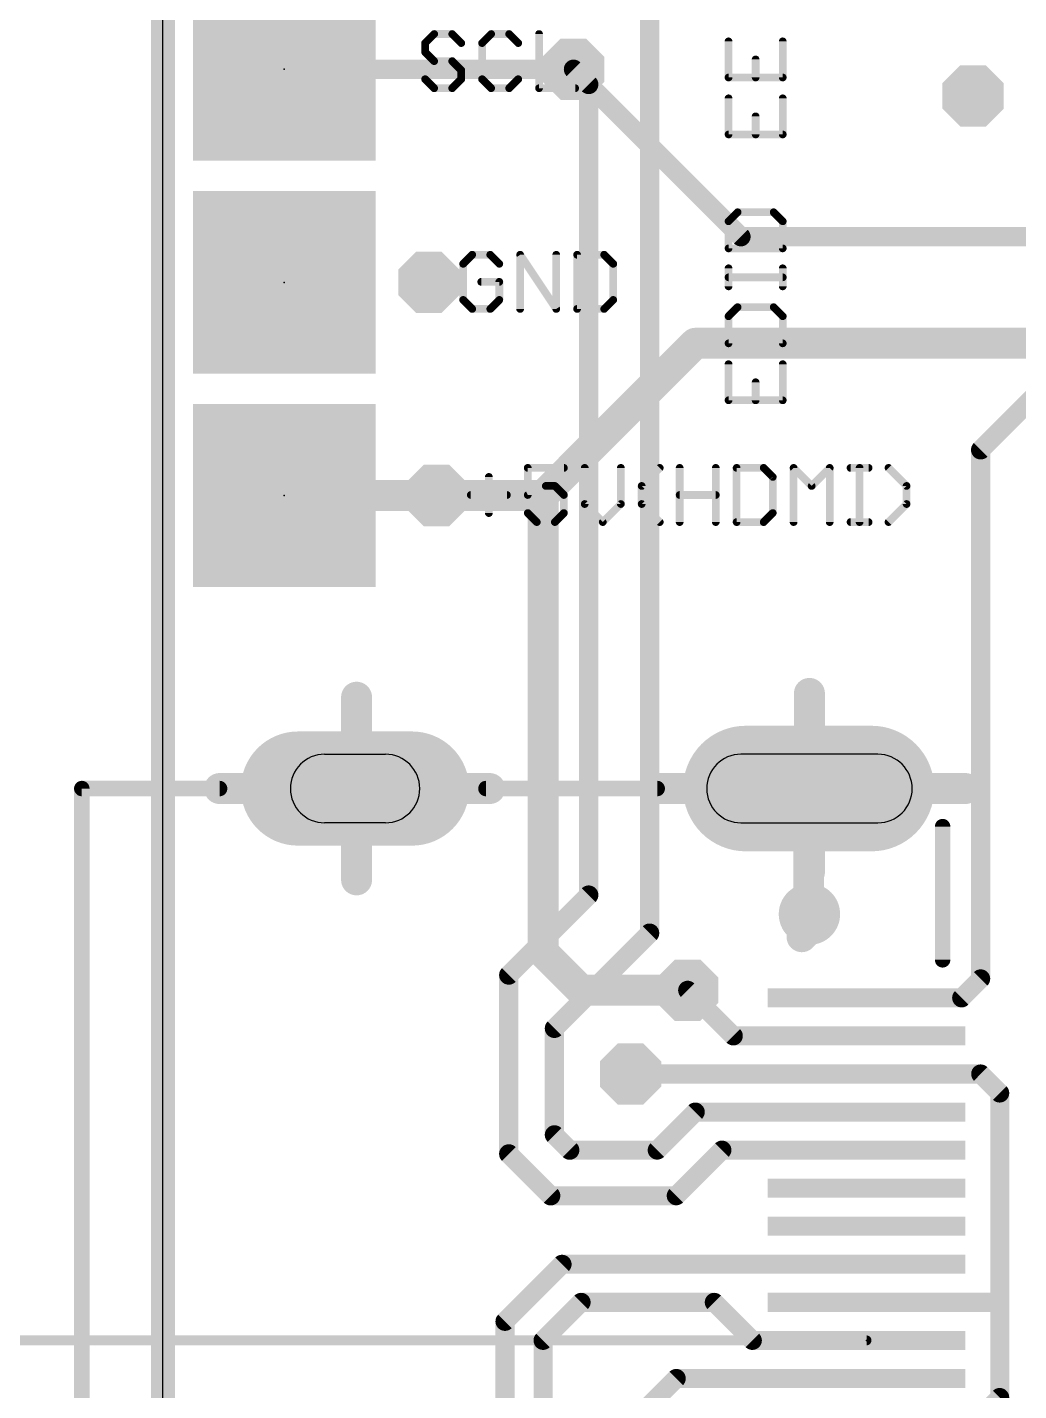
# Model space of a CAD drawing. Extents: x -31 to 165, y 0 to 136.
# Drawn here: x -1.78 to 11.25, y 58.34 to 76.25 of the extents above; entities that cross this region are included whole.
import ezdxf

# ---------------------------------------------------------------- set-up
doc = ezdxf.new("R2010")
doc.units = 0
for name, color, linetype in [('1', 12, 'CONTINUOUS'), ('16', 132, 'CONTINUOUS'), ('17', 110, 'CONTINUOUS'), ('18', 3, 'CONTINUOUS'), ('20', 53, 'CONTINUOUS'), ('21', 40, 'CONTINUOUS'), ('22', 6, 'CONTINUOUS'), ('23', 40, 'CONTINUOUS'), ('47', 253, 'CONTINUOUS')]:
    doc.layers.add(name, color=color, linetype=linetype)

# ---------------------------------------------------------------- blocks, each defined once
blk = doc.blocks.new('RECT')
blk.add_solid([(-0.5, -0.5), (0.5, -0.5), (-0.5, 0.5), (0.5, 0.5)])
blk = doc.blocks.new('LONGP100')
at = {"const_width": 1}
blk.add_lwpolyline([(-0.5, 0), (0.5, 0)], dxfattribs=at)
at = {"const_width": 0.5}
for points in [[(-0.5, 0.25, 1), (-0.5, -0.25)], [(0.5, -0.25, 1), (0.5, 0.25)]]:
    blk.add_lwpolyline(points, format="xyb", dxfattribs=at)
blk = doc.blocks.new('OCTAGONV')
at = {"const_width": 0.5}
blk.add_lwpolyline([(-0.25, -0.1036), (-0.25, 0.1036), (-0.1036, 0.25), (0.1036, 0.25), (0.25, 0.1036), (0.25, -0.1036), (0.1036, -0.25), (-0.1036, -0.25), (-0.25, -0.1036), (-0.25, 0.1036)], dxfattribs=at)
blk = doc.blocks.new('ROUNDV')
at = {"const_width": 0.5}
blk.add_lwpolyline([(0, -0.25, 1), (0, 0.25, 1), (0, -0.25)], format="xyb", dxfattribs=at)

msp = doc.modelspace()

# ---------------------------------------------------------------- linework, layer by layer
at = {"layer": '1'}
for points, const_width in [([(-0.0008, 8.001), (-0.0008, 108.201)], 0.3), ([(6.3992, 64.351), (6.3992, 78.501)], 0.254), ([(5.3992, 75.701), (1.5992, 75.701)], 0.254), ([(5.5992, 75.501), (5.3992, 75.701)], 0.254), ([(5.5992, 64.851), (5.5992, 75.501)], 0.254), ([(10.7492, 70.701), (11.7492, 71.701)], 0.254), ([(10.7492, 66.467), (10.7492, 70.701)], 0.254), ([(3.5992, 70.101), (1.5992, 70.101)], 0.4064), ([(2.5492, 67.451), (2.5492, 65.051)], 0.4064), ([(10.7492, 63.751), (10.7492, 66.467)], 0.25), ([(0.7492, 66.251), (4.2992, 66.251)], 0.4064), ([(8.4892, 66.251), (8.4892, 64.611)], 0.4064), ([(5.5992, 64.851), (4.5492, 63.801)], 0.254), ([(8.4892, 64.611), (8.4992, 64.601)], 0.4), ([(5.1492, 63.101), (6.3992, 64.351)], 0.254), ([(4.5492, 63.801), (4.5492, 61.451)], 0.254), ([(10.4992, 63.501), (10.7492, 63.751)], 0.25), ([(7.4992, 63.001), (6.8992, 63.601)], 0.25), ([(9.2492, 63.501), (10.4992, 63.501)], 0.25), ([(5.1492, 63.101), (5.1492, 61.701)], 0.254), ([(9.2492, 63.001), (7.4992, 63.001)], 0.25), ([(9.2492, 62.501), (6.1492, 62.501)], 0.25), ([(10.7492, 62.501), (9.2492, 62.501)], 0.25), ([(10.9992, 62.251), (10.7492, 62.501)], 0.25), ([(10.9992, 59.501), (10.9992, 62.251)], 0.25), ([(6.9992, 62.001), (6.4992, 61.501)], 0.25), ([(9.2492, 62.001), (6.9992, 62.001)], 0.25), ([(5.1492, 61.701), (5.3492, 61.501)], 0.254), ([(6.4992, 61.501), (5.3492, 61.501)], 0.25), ([(7.3492, 61.501), (6.7492, 60.901)], 0.25), ([(9.2492, 61.501), (7.3492, 61.501)], 0.25), ([(4.5492, 61.451), (5.0992, 60.901)], 0.254), ([(6.7492, 60.901), (5.0992, 60.901)], 0.25), ([(5.2492, 60.001), (4.4992, 59.251)], 0.25), ([(9.2492, 60.001), (5.2492, 60.001)], 0.25), ([(5.4992, 59.501), (4.9992, 59.001)], 0.25), ([(7.2492, 59.501), (5.4992, 59.501)], 0.25), ([(7.7492, 59.001), (7.2492, 59.501)], 0.25), ([(10.9992, 59.501), (9.2492, 59.501)], 0.25), ([(10.9992, 58.251), (10.9992, 59.501)], 0.25), ([(4.4992, 59.251), (4.4992, 48.251)], 0.25), ([(4.9992, 59.001), (4.9992, 48.501)], 0.25), ([(9.2492, 59.001), (7.7492, 59.001)], 0.25), ([(6.7492, 58.501), (5.9992, 57.751)], 0.25), ([(9.2492, 58.501), (6.7492, 58.501)], 0.25), ([(10.7492, 58.001), (10.9992, 58.251)], 0.25)]:
    msp.add_lwpolyline(points, dxfattribs=dict(at, const_width=const_width))
for points, const_width in [([(1.5992, 75.7645, 1), (1.5992, 75.6375)], 0.127), ([(5.4441, 75.7459, 1), (5.3543, 75.6561)], 0.127), ([(5.3992, 75.6375, 1), (5.3992, 75.7645)], 0.127), ([(5.6627, 75.501, 1), (5.5357, 75.501)], 0.127), ([(5.5543, 75.4561, 1), (5.6441, 75.5459)], 0.127), ([(10.8127, 70.701, 1), (10.6857, 70.701)], 0.127), ([(10.7043, 70.7459, 1), (10.7941, 70.6561)], 0.127), ([(1.5992, 70.2026, 1), (1.5992, 69.9994)], 0.2032), ([(3.5992, 69.9994, 1), (3.5992, 70.2026)], 0.2032), ([(2.6508, 67.451, 1), (2.4476, 67.451)], 0.2032), ([(10.6857, 66.467, 1), (10.8127, 66.467)], 0.127), ([(10.8117, 66.467, 1), (10.6867, 66.467)], 0.125), ([(0.7492, 66.3526, 1), (0.7492, 66.1494)], 0.2032), ([(4.2992, 66.1494, 1), (4.2992, 66.3526)], 0.2032), ([(8.5908, 66.251, 1), (8.3876, 66.251)], 0.2032), ([(2.4476, 65.051, 1), (2.6508, 65.051)], 0.2032), ([(5.5357, 64.851, 1), (5.6627, 64.851)], 0.127), ([(5.6441, 64.8061, 1), (5.5543, 64.8959)], 0.127), ([(8.3876, 64.611, 1), (8.5908, 64.611)], 0.2032), ([(8.5599, 64.6817, 1), (8.4185, 64.5403)], 0.2), ([(8.4285, 64.5303, 1), (8.5699, 64.6717)], 0.2), ([(6.3357, 64.351, 1), (6.4627, 64.351)], 0.127), ([(6.4441, 64.3061, 1), (6.3543, 64.3959)], 0.127), ([(4.6127, 63.801, 1), (4.4857, 63.801)], 0.127), ([(4.5043, 63.8459, 1), (4.5941, 63.7561)], 0.127), ([(10.6867, 63.751, 1), (10.8117, 63.751)], 0.125), ([(10.7934, 63.7068, 1), (10.705, 63.7952)], 0.125), ([(6.9434, 63.6452, 1), (6.855, 63.5568)], 0.125), ([(9.2492, 63.5635, 1), (9.2492, 63.4385)], 0.125), ([(10.455, 63.5452, 1), (10.5434, 63.4568)], 0.125), ([(10.4992, 63.4385, 1), (10.4992, 63.5635)], 0.125), ([(5.2127, 63.101, 1), (5.0857, 63.101)], 0.127), ([(5.1043, 63.1459, 1), (5.1941, 63.0561)], 0.127), ([(7.4992, 63.0635, 1), (7.4992, 62.9385)], 0.125), ([(7.455, 62.9568, 1), (7.5434, 63.0452)], 0.125), ([(9.2492, 62.9385, 1), (9.2492, 63.0635)], 0.125), ([(6.1492, 62.5635, 1), (6.1492, 62.4385)], 0.125), ([(9.2492, 62.5635, 1), (9.2492, 62.4385)], 0.125), ([(9.2492, 62.4385, 1), (9.2492, 62.5635)], 0.125), ([(10.7934, 62.5452, 1), (10.705, 62.4568)], 0.125), ([(10.7492, 62.4385, 1), (10.7492, 62.5635)], 0.125), ([(11.0617, 62.251, 1), (10.9367, 62.251)], 0.125), ([(10.955, 62.2068, 1), (11.0434, 62.2952)], 0.125), ([(6.9992, 62.0635, 1), (6.9992, 61.9385)], 0.125), ([(7.0434, 61.9568, 1), (6.955, 62.0452)], 0.125), ([(9.2492, 61.9385, 1), (9.2492, 62.0635)], 0.125), ([(5.1941, 61.7459, 1), (5.1043, 61.6561)], 0.127), ([(5.0857, 61.701, 1), (5.2127, 61.701)], 0.127), ([(5.3492, 61.5635, 1), (5.3492, 61.4385)], 0.125), ([(6.4992, 61.4385, 1), (6.4992, 61.5635)], 0.125), ([(7.3492, 61.5635, 1), (7.3492, 61.4385)], 0.125), ([(7.3934, 61.4568, 1), (7.305, 61.5452)], 0.125), ([(9.2492, 61.4385, 1), (9.2492, 61.5635)], 0.125), ([(4.5941, 61.4959, 1), (4.5043, 61.4061)], 0.127), ([(4.4857, 61.451, 1), (4.6127, 61.451)], 0.127), ([(5.3043, 61.4561, 1), (5.3941, 61.5459)], 0.127), ([(6.455, 61.5452, 1), (6.5434, 61.4568)], 0.125), ([(5.0992, 60.9635, 1), (5.0992, 60.8385)], 0.125), ([(5.0543, 60.8561, 1), (5.1441, 60.9459)], 0.127), ([(6.705, 60.9452, 1), (6.7934, 60.8568)], 0.125), ([(6.7492, 60.8385, 1), (6.7492, 60.9635)], 0.125), ([(5.2492, 60.0635, 1), (5.2492, 59.9385)], 0.125), ([(5.2934, 59.9568, 1), (5.205, 60.0452)], 0.125), ([(9.2492, 59.9385, 1), (9.2492, 60.0635)], 0.125), ([(5.4992, 59.5635, 1), (5.4992, 59.4385)], 0.125), ([(5.5434, 59.4568, 1), (5.455, 59.5452)], 0.125), ([(7.2934, 59.5452, 1), (7.205, 59.4568)], 0.125), ([(7.2492, 59.4385, 1), (7.2492, 59.5635)], 0.125), ([(9.2492, 59.5635, 1), (9.2492, 59.4385)], 0.125), ([(11.0617, 59.501, 1), (10.9367, 59.501)], 0.125), ([(10.9367, 59.501, 1), (11.0617, 59.501)], 0.125), ([(10.9992, 59.4385, 1), (10.9992, 59.5635)], 0.125), ([(4.5617, 59.251, 1), (4.4367, 59.251)], 0.125), ([(4.455, 59.2952, 1), (4.5434, 59.2068)], 0.125), ([(5.0617, 59.001, 1), (4.9367, 59.001)], 0.125), ([(7.7492, 59.0635, 1), (7.7492, 58.9385)], 0.125), ([(9.2492, 58.9385, 1), (9.2492, 59.0635)], 0.125), ([(4.955, 59.0452, 1), (5.0434, 58.9568)], 0.125), ([(7.705, 58.9568, 1), (7.7934, 59.0452)], 0.125), ([(6.7492, 58.5635, 1), (6.7492, 58.4385)], 0.125), ([(6.7934, 58.4568, 1), (6.705, 58.5452)], 0.125), ([(9.2492, 58.4385, 1), (9.2492, 58.5635)], 0.125), ([(11.0434, 58.2068, 1), (10.955, 58.2952)], 0.125)]:
    msp.add_lwpolyline(points, format="xyb", dxfattribs=dict(at, const_width=const_width))
at = {"layer": '16'}
for points, const_width in [([(-0.0008, 8.001), (-0.0008, 108.201)], 0.25), ([(7.5992, 73.501), (5.3992, 75.701)], 0.254), ([(18.7492, 73.501), (7.5992, 73.501)], 0.254), ([(6.9992, 72.101), (4.9992, 70.101)], 0.4064), ([(17.0992, 72.101), (6.9992, 72.101)], 0.4064), ([(4.9992, 70.101), (3.5992, 70.101)], 0.4064), ([(4.9992, 64.101), (4.9992, 70.101)], 0.4064), ([(2.5492, 67.351), (2.5492, 65.151)], 0.4064), ([(8.4992, 67.501), (8.4992, 65.151)], 0.4064), ([(4.2492, 66.251), (0.7492, 66.251)], 0.4064), ([(6.4992, 66.251), (10.5492, 66.251)], 0.4064), ([(8.4992, 64.601), (8.4992, 64.401)], 0.4), ([(8.4992, 64.401), (8.3992, 64.301)], 0.4), ([(5.4992, 63.601), (4.9992, 64.101)], 0.4064), ([(6.8992, 63.601), (5.4992, 63.601)], 0.4064)]:
    msp.add_lwpolyline(points, dxfattribs=dict(at, const_width=const_width))
for points, const_width in [([(5.4441, 75.7459, 1), (5.3543, 75.6561)], 0.127), ([(7.5992, 73.5645, 1), (7.5992, 73.4375)], 0.127), ([(7.5543, 73.4561, 1), (7.6441, 73.5459)], 0.127), ([(6.9992, 72.2026, 1), (6.9992, 71.9994)], 0.2032), ([(7.071, 72.0292, 1), (6.9274, 72.1728)], 0.2032), ([(3.5992, 70.2026, 1), (3.5992, 69.9994)], 0.2032), ([(5.1008, 70.101, 1), (4.8976, 70.101)], 0.2032), ([(4.9274, 70.1728, 1), (5.071, 70.0292)], 0.2032), ([(4.9992, 69.9994, 1), (4.9992, 70.2026)], 0.2032), ([(2.6508, 67.351, 1), (2.4476, 67.351)], 0.2032), ([(8.6008, 67.501, 1), (8.3976, 67.501)], 0.2032), ([(0.7492, 66.3526, 1), (0.7492, 66.1494)], 0.2032), ([(4.2492, 66.1494, 1), (4.2492, 66.3526)], 0.2032), ([(6.4992, 66.3526, 1), (6.4992, 66.1494)], 0.2032), ([(10.5492, 66.1494, 1), (10.5492, 66.3526)], 0.2032), ([(2.4476, 65.151, 1), (2.6508, 65.151)], 0.2032), ([(8.3976, 65.151, 1), (8.6008, 65.151)], 0.2032), ([(8.5992, 64.601, 1), (8.3992, 64.601)], 0.2), ([(8.3992, 64.401, 1), (8.5992, 64.401)], 0.2), ([(8.5699, 64.3303, 1), (8.4285, 64.4717)], 0.2), ([(8.3285, 64.3717, 1), (8.4699, 64.2303)], 0.2), ([(4.8976, 64.101, 1), (5.1008, 64.101)], 0.2032), ([(5.071, 64.1728, 1), (4.9274, 64.0292)], 0.2032), ([(5.4992, 63.7026, 1), (5.4992, 63.4994)], 0.2032), ([(5.4274, 63.5292, 1), (5.571, 63.6728)], 0.2032), ([(6.8992, 63.4994, 1), (6.8992, 63.7026)], 0.2032)]:
    msp.add_lwpolyline(points, format="xyb", dxfattribs=dict(at, const_width=const_width))
at = {"layer": '20'}
for p, q in [((-0.0008, 112.201), (-0.0008, 4.001)), ((2.1292, 66.701), (2.9292, 66.701)), ((9.3992, 66.701), (7.5992, 66.701)), ((2.9292, 65.801), (2.1292, 65.801)), ((7.5992, 65.801), (9.3992, 65.801))]:
    msp.add_line(p, q, dxfattribs=at)
for centre, start, end in [((2.1292, 66.251), 90, 180), ((2.9292, 66.251), 0, 90), ((7.5992, 66.251), 90, 180), ((9.3992, 66.251), 0, 90), ((2.1292, 66.251), 180, 270), ((2.9292, 66.251), 270, 0), ((7.5992, 66.251), 180, 270), ((9.3992, 66.251), 270, 0)]:
    msp.add_arc(centre, 0.45, start, end, dxfattribs=at)
at = {"layer": '21'}
for points, const_width in [([(3.5686, 76.1636), (3.45, 76.045)], 0.1016), ([(3.8059, 76.1636), (3.5686, 76.1636)], 0.1016), ([(3.9245, 76.045), (3.8059, 76.1636)], 0.1016), ([(4.3171, 76.1636), (4.1984, 76.045)], 0.1016), ([(4.5543, 76.1636), (4.3171, 76.1636)], 0.1016), ([(4.673, 76.045), (4.5543, 76.1636)], 0.1016), ([(4.9468, 76.1636), (4.9468, 75.4518)], 0.1016), ([(3.45, 76.045), (3.45, 75.9263)], 0.1016), ([(3.45, 75.9263), (3.5686, 75.8077)], 0.1016), ([(4.1984, 76.045), (4.1984, 75.5704)], 0.1016), ([(7.4366, 76.0674), (7.4366, 75.5928)], 0.1016), ([(8.1484, 75.5928), (8.1484, 76.0674)], 0.1016), ([(3.5686, 75.8077), (3.8059, 75.8077)], 0.1016), ([(3.8059, 75.8077), (3.9245, 75.6891)], 0.1016), ([(7.7925, 75.5928), (7.7925, 75.8301)], 0.1016), ([(3.5686, 75.4518), (3.45, 75.5704)], 0.1016), ([(3.9245, 75.5704), (3.8059, 75.4518)], 0.1016), ([(3.9245, 75.6891), (3.9245, 75.5704)], 0.1016), ([(4.1984, 75.5704), (4.3171, 75.4518)], 0.1016), ([(4.5543, 75.4518), (4.673, 75.5704)], 0.1016), ([(7.4366, 75.5928), (8.1484, 75.5928)], 0.1016), ([(3.8059, 75.4518), (3.5686, 75.4518)], 0.1016), ([(4.3171, 75.4518), (4.5543, 75.4518)], 0.1016), ([(4.9468, 75.4518), (5.4214, 75.4518)], 0.1016), ([(7.4366, 75.3189), (7.4366, 74.8444)], 0.1016), ([(8.1484, 74.8444), (8.1484, 75.3189)], 0.1016), ([(7.7925, 74.8444), (7.7925, 75.0817)], 0.1016), ([(7.4366, 74.8444), (8.1484, 74.8444)], 0.1016), ([(7.5552, 73.8221), (7.4366, 73.7035)], 0.1016), ([(8.0298, 73.8221), (7.5552, 73.8221)], 0.1016), ([(8.1484, 73.7035), (8.0298, 73.8221)], 0.1016), ([(7.4366, 73.7035), (7.4366, 73.3476)], 0.1016), ([(8.1484, 73.3476), (8.1484, 73.7035)], 0.1016), ([(4.0686, 73.2636), (3.95, 73.145)], 0.1016), ([(4.3059, 73.2636), (4.0686, 73.2636)], 0.1016), ([(4.4245, 73.145), (4.3059, 73.2636)], 0.1016), ([(4.6984, 72.5518), (4.6984, 73.2636)], 0.1016), ([(4.6984, 73.2636), (5.173, 72.5518)], 0.1016), ([(5.173, 72.5518), (5.173, 73.2636)], 0.1016), ([(5.4468, 73.2636), (5.4468, 72.5518)], 0.1016), ([(5.8027, 73.2636), (5.4468, 73.2636)], 0.1016), ([(5.9214, 73.145), (5.8027, 73.2636)], 0.1016), ([(7.4366, 73.3476), (8.1484, 73.3476)], 0.1016), ([(3.95, 73.145), (3.95, 72.6704)], 0.1016), ([(5.9214, 72.6704), (5.9214, 73.145)], 0.1016), ([(7.4366, 72.8486), (7.4366, 73.0859)], 0.1016), ([(8.1484, 72.8486), (8.1484, 73.0859)], 0.1016), ([(4.4245, 72.9077), (4.1873, 72.9077)], 0.1016), ([(4.4245, 72.6704), (4.4245, 72.9077)], 0.1016), ([(8.1484, 72.9673), (7.4366, 72.9673)], 0.1016), ([(3.95, 72.6704), (4.0686, 72.5518)], 0.1016), ([(4.0686, 72.5518), (4.3059, 72.5518)], 0.1016), ([(4.3059, 72.5518), (4.4245, 72.6704)], 0.1016), ([(5.4468, 72.5518), (5.8027, 72.5518)], 0.1016), ([(5.8027, 72.5518), (5.9214, 72.6704)], 0.1016), ([(7.5552, 72.5748), (7.4366, 72.4561)], 0.1016), ([(8.0298, 72.5748), (7.5552, 72.5748)], 0.1016), ([(8.1484, 72.4561), (8.0298, 72.5748)], 0.1016), ([(7.4366, 72.4561), (7.4366, 72.1002)], 0.1016), ([(8.1484, 72.1002), (8.1484, 72.4561)], 0.1016), ([(7.4366, 72.1002), (8.1484, 72.1002)], 0.1016), ([(7.4366, 71.8263), (7.4366, 71.3518)], 0.1016), ([(8.1484, 71.3518), (8.1484, 71.8263)], 0.1016), ([(7.7925, 71.3518), (7.7925, 71.5891)], 0.1016), ([(7.4366, 71.3518), (8.1484, 71.3518)], 0.1016), ([(5.273, 70.4636), (4.7984, 70.4636)], 0.1016), ([(4.7984, 70.4636), (4.7984, 70.1077)], 0.1016), ([(5.5468, 70.4636), (5.5468, 69.9891)], 0.1016), ([(6.0214, 69.9891), (6.0214, 70.4636)], 0.1016), ([(6.2952, 70.2263), (6.5325, 70.4636)], 0.1016), ([(6.7942, 69.7518), (6.7942, 70.4636)], 0.1016), ([(7.2687, 70.4636), (7.2687, 69.7518)], 0.1016), ([(7.5426, 70.4636), (7.5426, 69.7518)], 0.1016), ([(7.8985, 70.4636), (7.5426, 70.4636)], 0.1016), ([(8.0171, 70.345), (7.8985, 70.4636)], 0.1016), ([(8.291, 69.7518), (8.291, 70.4636)], 0.1016), ([(8.291, 70.4636), (8.5283, 70.2263)], 0.1016), ([(8.5283, 70.2263), (8.7656, 70.4636)], 0.1016), ([(8.7656, 70.4636), (8.7656, 69.7518)], 0.1016), ([(9.0394, 70.4636), (9.2767, 70.4636)], 0.1016), ([(9.1581, 69.7518), (9.1581, 70.4636)], 0.1016), ([(9.7757, 70.2263), (9.5384, 70.4636)], 0.1016), ([(4.2873, 70.345), (4.2873, 69.8704)], 0.1016), ([(4.7984, 70.1077), (5.0357, 70.2263)], 0.1016), ([(5.0357, 70.2263), (5.1543, 70.2263)], 0.1016), ([(5.1543, 70.2263), (5.273, 70.1077)], 0.1016), ([(6.2952, 69.9891), (6.2952, 70.2263)], 0.1016), ([(8.0171, 69.8704), (8.0171, 70.345)], 0.1016), ([(9.7757, 69.9891), (9.7757, 70.2263)], 0.1016), ([(4.05, 70.1077), (4.5245, 70.1077)], 0.1016), ([(5.273, 70.1077), (5.273, 69.8704)], 0.1016), ([(5.5468, 69.9891), (5.7841, 69.7518)], 0.1016), ([(5.7841, 69.7518), (6.0214, 69.9891)], 0.1016), ([(6.5325, 69.7518), (6.2952, 69.9891)], 0.1016), ([(6.7942, 70.1077), (7.2687, 70.1077)], 0.1016), ([(9.5384, 69.7518), (9.7757, 69.9891)], 0.1016), ([(4.9171, 69.7518), (4.7984, 69.8704)], 0.1016), ([(5.273, 69.8704), (5.1543, 69.7518)], 0.1016), ([(7.8985, 69.7518), (8.0171, 69.8704)], 0.1016), ([(5.1543, 69.7518), (4.9171, 69.7518)], 0.1016), ([(7.5426, 69.7518), (7.8985, 69.7518)], 0.1016), ([(9.0394, 69.7518), (9.2767, 69.7518)], 0.1016), ([(-1.0608, 66.251), (0.7492, 66.251)], 0.2032), ([(-1.0608, 66.251), (-1.0608, 51.751)], 0.2032), ([(4.2492, 66.251), (6.4992, 66.251)], 0.2032), ([(10.2492, 65.751), (10.2492, 64.001)], 0.2032)]:
    msp.add_lwpolyline(points, dxfattribs=dict(at, const_width=const_width))
for points, const_width in [([(3.5686, 76.189, 1), (3.5686, 76.1382)], 0.0508), ([(3.5866, 76.1456, 1), (3.5507, 76.1816)], 0.0508), ([(3.8239, 76.1816, 1), (3.7879, 76.1456)], 0.0508), ([(3.8059, 76.1382, 1), (3.8059, 76.189)], 0.0508), ([(4.3171, 76.189, 1), (4.3171, 76.1382)], 0.0508), ([(4.335, 76.1456, 1), (4.2991, 76.1816)], 0.0508), ([(4.5723, 76.1816, 1), (4.5364, 76.1456)], 0.0508), ([(4.5543, 76.1382, 1), (4.5543, 76.189)], 0.0508), ([(4.9722, 76.1636, 1), (4.9214, 76.1636)], 0.0508), ([(3.4754, 76.045, 1), (3.4246, 76.045)], 0.0508), ([(3.432, 76.0629, 1), (3.468, 76.027)], 0.0508), ([(3.468, 75.9443, 1), (3.432, 75.9084)], 0.0508), ([(3.4246, 75.9263, 1), (3.4754, 75.9263)], 0.0508), ([(3.9066, 76.027, 1), (3.9425, 76.0629)], 0.0508), ([(4.2238, 76.045, 1), (4.173, 76.045)], 0.0508), ([(4.1805, 76.0629, 1), (4.2164, 76.027)], 0.0508), ([(4.655, 76.027, 1), (4.6909, 76.0629)], 0.0508), ([(7.462, 76.0674, 1), (7.4112, 76.0674)], 0.0508), ([(8.1738, 76.0674, 1), (8.123, 76.0674)], 0.0508), ([(3.5686, 75.8331, 1), (3.5686, 75.7823)], 0.0508), ([(3.5507, 75.7897, 1), (3.5866, 75.8257)], 0.0508), ([(3.8239, 75.8257, 1), (3.7879, 75.7897)], 0.0508), ([(3.8059, 75.7823, 1), (3.8059, 75.8331)], 0.0508), ([(7.8179, 75.8301, 1), (7.7671, 75.8301)], 0.0508), ([(3.468, 75.5884, 1), (3.432, 75.5525)], 0.0508), ([(3.9499, 75.6891, 1), (3.8991, 75.6891)], 0.0508), ([(3.8991, 75.5704, 1), (3.9499, 75.5704)], 0.0508), ([(3.9066, 75.6711, 1), (3.9425, 75.707)], 0.0508), ([(3.9425, 75.5525, 1), (3.9066, 75.5884)], 0.0508), ([(4.173, 75.5704, 1), (4.2238, 75.5704)], 0.0508), ([(4.2164, 75.5884, 1), (4.1805, 75.5525)], 0.0508), ([(4.6909, 75.5525, 1), (4.655, 75.5884)], 0.0508), ([(7.4366, 75.6182, 1), (7.4366, 75.5674)], 0.0508), ([(7.4112, 75.5928, 1), (7.462, 75.5928)], 0.0508), ([(7.7671, 75.5928, 1), (7.8179, 75.5928)], 0.0508), ([(8.123, 75.5928, 1), (8.1738, 75.5928)], 0.0508), ([(8.1484, 75.5674, 1), (8.1484, 75.6182)], 0.0508), ([(3.5686, 75.4772, 1), (3.5686, 75.4264)], 0.0508), ([(3.5507, 75.4338, 1), (3.5866, 75.4698)], 0.0508), ([(3.7879, 75.4698, 1), (3.8239, 75.4338)], 0.0508), ([(3.8059, 75.4264, 1), (3.8059, 75.4772)], 0.0508), ([(4.3171, 75.4772, 1), (4.3171, 75.4264)], 0.0508), ([(4.2991, 75.4338, 1), (4.335, 75.4698)], 0.0508), ([(4.5364, 75.4698, 1), (4.5723, 75.4338)], 0.0508), ([(4.5543, 75.4264, 1), (4.5543, 75.4772)], 0.0508), ([(4.9468, 75.4772, 1), (4.9468, 75.4264)], 0.0508), ([(4.9214, 75.4518, 1), (4.9722, 75.4518)], 0.0508), ([(5.4214, 75.4264, 1), (5.4214, 75.4772)], 0.0508), ([(7.462, 75.3189, 1), (7.4112, 75.3189)], 0.0508), ([(8.1738, 75.3189, 1), (8.123, 75.3189)], 0.0508), ([(7.8179, 75.0817, 1), (7.7671, 75.0817)], 0.0508), ([(7.4366, 74.8698, 1), (7.4366, 74.819)], 0.0508), ([(8.1484, 74.819, 1), (8.1484, 74.8698)], 0.0508), ([(7.4112, 74.8444, 1), (7.462, 74.8444)], 0.0508), ([(7.7671, 74.8444, 1), (7.8179, 74.8444)], 0.0508), ([(8.123, 74.8444, 1), (8.1738, 74.8444)], 0.0508), ([(7.5552, 73.8475, 1), (7.5552, 73.7967)], 0.0508), ([(7.5732, 73.8042, 1), (7.5373, 73.8401)], 0.0508), ([(8.0477, 73.8401, 1), (8.0118, 73.8042)], 0.0508), ([(8.0298, 73.7967, 1), (8.0298, 73.8475)], 0.0508), ([(7.462, 73.7035, 1), (7.4112, 73.7035)], 0.0508), ([(7.4186, 73.7214, 1), (7.4546, 73.6855)], 0.0508), ([(8.1738, 73.7035, 1), (8.123, 73.7035)], 0.0508), ([(8.1304, 73.6855, 1), (8.1664, 73.7214)], 0.0508), ([(4.0686, 73.289, 1), (4.0686, 73.2382)], 0.0508), ([(4.0866, 73.2456, 1), (4.0507, 73.2816)], 0.0508), ([(4.3239, 73.2816, 1), (4.2879, 73.2456)], 0.0508), ([(4.3059, 73.2382, 1), (4.3059, 73.289)], 0.0508), ([(4.7238, 73.2636, 1), (4.673, 73.2636)], 0.0508), ([(4.7195, 73.2777, 1), (4.6773, 73.2495)], 0.0508), ([(5.1984, 73.2636, 1), (5.1476, 73.2636)], 0.0508), ([(5.4722, 73.2636, 1), (5.4214, 73.2636)], 0.0508), ([(5.4468, 73.289, 1), (5.4468, 73.2382)], 0.0508), ([(5.8207, 73.2816, 1), (5.7848, 73.2456)], 0.0508), ([(5.8027, 73.2382, 1), (5.8027, 73.289)], 0.0508), ([(7.4366, 73.373, 1), (7.4366, 73.3222)], 0.0508), ([(7.4112, 73.3476, 1), (7.462, 73.3476)], 0.0508), ([(8.123, 73.3476, 1), (8.1738, 73.3476)], 0.0508), ([(8.1484, 73.3222, 1), (8.1484, 73.373)], 0.0508), ([(3.9754, 73.145, 1), (3.9246, 73.145)], 0.0508), ([(3.932, 73.1629, 1), (3.968, 73.127)], 0.0508), ([(4.4066, 73.127, 1), (4.4425, 73.1629)], 0.0508), ([(5.9468, 73.145, 1), (5.896, 73.145)], 0.0508), ([(5.9034, 73.127, 1), (5.9393, 73.1629)], 0.0508), ([(7.462, 73.0859, 1), (7.4112, 73.0859)], 0.0508), ([(8.1738, 73.0859, 1), (8.123, 73.0859)], 0.0508), ([(4.1873, 72.9331, 1), (4.1873, 72.8823)], 0.0508), ([(4.4499, 72.9077, 1), (4.3991, 72.9077)], 0.0508), ([(4.4245, 72.8823, 1), (4.4245, 72.9331)], 0.0508), ([(7.4366, 72.9927, 1), (7.4366, 72.9419)], 0.0508), ([(8.1484, 72.9419, 1), (8.1484, 72.9927)], 0.0508), ([(7.4112, 72.8486, 1), (7.462, 72.8486)], 0.0508), ([(8.123, 72.8486, 1), (8.1738, 72.8486)], 0.0508), ([(3.968, 72.6884, 1), (3.932, 72.6525)], 0.0508), ([(3.9246, 72.6704, 1), (3.9754, 72.6704)], 0.0508), ([(4.0686, 72.5772, 1), (4.0686, 72.5264)], 0.0508), ([(4.0507, 72.5338, 1), (4.0866, 72.5698)], 0.0508), ([(4.2879, 72.5698, 1), (4.3239, 72.5338)], 0.0508), ([(4.3059, 72.5264, 1), (4.3059, 72.5772)], 0.0508), ([(4.3991, 72.6704, 1), (4.4499, 72.6704)], 0.0508), ([(4.4425, 72.6525, 1), (4.4066, 72.6884)], 0.0508), ([(4.673, 72.5518, 1), (4.7238, 72.5518)], 0.0508), ([(5.1476, 72.5518, 1), (5.1984, 72.5518)], 0.0508), ([(5.1518, 72.5377, 1), (5.1941, 72.5659)], 0.0508), ([(5.4468, 72.5772, 1), (5.4468, 72.5264)], 0.0508), ([(5.4214, 72.5518, 1), (5.4722, 72.5518)], 0.0508), ([(5.7848, 72.5698, 1), (5.8207, 72.5338)], 0.0508), ([(5.8027, 72.5264, 1), (5.8027, 72.5772)], 0.0508), ([(5.896, 72.6704, 1), (5.9468, 72.6704)], 0.0508), ([(5.9393, 72.6525, 1), (5.9034, 72.6884)], 0.0508), ([(7.5552, 72.6002, 1), (7.5552, 72.5494)], 0.0508), ([(7.5732, 72.5568, 1), (7.5373, 72.5927)], 0.0508), ([(8.0477, 72.5927, 1), (8.0118, 72.5568)], 0.0508), ([(8.0298, 72.5494, 1), (8.0298, 72.6002)], 0.0508), ([(7.462, 72.4561, 1), (7.4112, 72.4561)], 0.0508), ([(7.4186, 72.4741, 1), (7.4546, 72.4382)], 0.0508), ([(8.1738, 72.4561, 1), (8.123, 72.4561)], 0.0508), ([(8.1304, 72.4382, 1), (8.1664, 72.4741)], 0.0508), ([(7.4366, 72.1256, 1), (7.4366, 72.0748)], 0.0508), ([(7.4112, 72.1002, 1), (7.462, 72.1002)], 0.0508), ([(8.123, 72.1002, 1), (8.1738, 72.1002)], 0.0508), ([(8.1484, 72.0748, 1), (8.1484, 72.1256)], 0.0508), ([(7.462, 71.8263, 1), (7.4112, 71.8263)], 0.0508), ([(8.1738, 71.8263, 1), (8.123, 71.8263)], 0.0508), ([(7.8179, 71.5891, 1), (7.7671, 71.5891)], 0.0508), ([(7.4366, 71.3772, 1), (7.4366, 71.3264)], 0.0508), ([(7.4112, 71.3518, 1), (7.462, 71.3518)], 0.0508), ([(7.7671, 71.3518, 1), (7.8179, 71.3518)], 0.0508), ([(8.123, 71.3518, 1), (8.1738, 71.3518)], 0.0508), ([(8.1484, 71.3264, 1), (8.1484, 71.3772)], 0.0508), ([(4.7984, 70.489, 1), (4.7984, 70.4382)], 0.0508), ([(4.8238, 70.4636, 1), (4.773, 70.4636)], 0.0508), ([(5.273, 70.4382, 1), (5.273, 70.489)], 0.0508), ([(5.5722, 70.4636, 1), (5.5214, 70.4636)], 0.0508), ([(6.0468, 70.4636, 1), (5.996, 70.4636)], 0.0508), ([(6.5505, 70.4456, 1), (6.5146, 70.4816)], 0.0508), ([(6.8196, 70.4636, 1), (6.7688, 70.4636)], 0.0508), ([(7.2941, 70.4636, 1), (7.2433, 70.4636)], 0.0508), ([(7.568, 70.4636, 1), (7.5172, 70.4636)], 0.0508), ([(7.5426, 70.489, 1), (7.5426, 70.4382)], 0.0508), ([(7.9165, 70.4816, 1), (7.8805, 70.4456)], 0.0508), ([(7.8985, 70.4382, 1), (7.8985, 70.489)], 0.0508), ([(8.3164, 70.4636, 1), (8.2656, 70.4636)], 0.0508), ([(8.309, 70.4816, 1), (8.2731, 70.4456)], 0.0508), ([(8.791, 70.4636, 1), (8.7402, 70.4636)], 0.0508), ([(8.7835, 70.4456, 1), (8.7476, 70.4816)], 0.0508), ([(9.0394, 70.489, 1), (9.0394, 70.4382)], 0.0508), ([(9.1835, 70.4636, 1), (9.1327, 70.4636)], 0.0508), ([(9.2767, 70.4382, 1), (9.2767, 70.489)], 0.0508), ([(9.5563, 70.4816, 1), (9.5204, 70.4456)], 0.0508), ([(4.3127, 70.345, 1), (4.2619, 70.345)], 0.0508), ([(5.0357, 70.2517, 1), (5.0357, 70.2009)], 0.0508), ([(5.047, 70.2036, 1), (5.0243, 70.2491)], 0.0508), ([(5.1723, 70.2443, 1), (5.1364, 70.2084)], 0.0508), ([(5.1543, 70.2009, 1), (5.1543, 70.2517)], 0.0508), ([(6.3206, 70.2263, 1), (6.2698, 70.2263)], 0.0508), ([(6.2773, 70.2443, 1), (6.3132, 70.2084)], 0.0508), ([(8.0425, 70.345, 1), (7.9917, 70.345)], 0.0508), ([(7.9992, 70.327, 1), (8.0351, 70.3629)], 0.0508), ([(8.5103, 70.2443, 1), (8.5463, 70.2084)], 0.0508), ([(8.5103, 70.2084, 1), (8.5463, 70.2443)], 0.0508), ([(9.8011, 70.2263, 1), (9.7503, 70.2263)], 0.0508), ([(9.7577, 70.2084, 1), (9.7936, 70.2443)], 0.0508), ([(4.05, 70.1331, 1), (4.05, 70.0823)], 0.0508), ([(4.5245, 70.0823, 1), (4.5245, 70.1331)], 0.0508), ([(4.773, 70.1077, 1), (4.8238, 70.1077)], 0.0508), ([(4.7871, 70.1304, 1), (4.8098, 70.085)], 0.0508), ([(5.2984, 70.1077, 1), (5.2476, 70.1077)], 0.0508), ([(5.255, 70.0897, 1), (5.2909, 70.1257)], 0.0508), ([(5.5648, 70.007, 1), (5.5289, 69.9711)], 0.0508), ([(6.0393, 69.9711, 1), (6.0034, 70.007)], 0.0508), ([(6.3132, 70.007, 1), (6.2773, 69.9711)], 0.0508), ([(6.7942, 70.1331, 1), (6.7942, 70.0823)], 0.0508), ([(7.2687, 70.0823, 1), (7.2687, 70.1331)], 0.0508), ([(9.7936, 69.9711, 1), (9.7577, 70.007)], 0.0508), ([(4.2619, 69.8704, 1), (4.3127, 69.8704)], 0.0508), ([(4.8164, 69.8884, 1), (4.7805, 69.8525)], 0.0508), ([(5.2476, 69.8704, 1), (5.2984, 69.8704)], 0.0508), ([(5.2909, 69.8525, 1), (5.255, 69.8884)], 0.0508), ([(5.5214, 69.9891, 1), (5.5722, 69.9891)], 0.0508), ([(5.996, 69.9891, 1), (6.0468, 69.9891)], 0.0508), ([(6.2698, 69.9891, 1), (6.3206, 69.9891)], 0.0508), ([(7.9917, 69.8704, 1), (8.0425, 69.8704)], 0.0508), ([(8.0351, 69.8525, 1), (7.9992, 69.8884)], 0.0508), ([(9.7503, 69.9891, 1), (9.8011, 69.9891)], 0.0508), ([(4.9171, 69.7772, 1), (4.9171, 69.7264)], 0.0508), ([(4.8991, 69.7338, 1), (4.935, 69.7698)], 0.0508), ([(5.1364, 69.7698, 1), (5.1723, 69.7338)], 0.0508), ([(5.1543, 69.7264, 1), (5.1543, 69.7772)], 0.0508), ([(5.7661, 69.7698, 1), (5.8021, 69.7338)], 0.0508), ([(5.7661, 69.7338, 1), (5.8021, 69.7698)], 0.0508), ([(6.5146, 69.7338, 1), (6.5505, 69.7698)], 0.0508), ([(6.7688, 69.7518, 1), (6.8196, 69.7518)], 0.0508), ([(7.2433, 69.7518, 1), (7.2941, 69.7518)], 0.0508), ([(7.5426, 69.7772, 1), (7.5426, 69.7264)], 0.0508), ([(7.5172, 69.7518, 1), (7.568, 69.7518)], 0.0508), ([(7.8805, 69.7698, 1), (7.9165, 69.7338)], 0.0508), ([(7.8985, 69.7264, 1), (7.8985, 69.7772)], 0.0508), ([(8.2656, 69.7518, 1), (8.3164, 69.7518)], 0.0508), ([(8.7402, 69.7518, 1), (8.791, 69.7518)], 0.0508), ([(9.0394, 69.7772, 1), (9.0394, 69.7264)], 0.0508), ([(9.1327, 69.7518, 1), (9.1835, 69.7518)], 0.0508), ([(9.2767, 69.7264, 1), (9.2767, 69.7772)], 0.0508), ([(9.5204, 69.7698, 1), (9.5563, 69.7338)], 0.0508), ([(-1.0608, 66.3018, 1), (-1.0608, 66.2002)], 0.1016), ([(-1.01, 66.251, 1), (-1.1116, 66.251)], 0.1016), ([(0.7492, 66.2002, 1), (0.7492, 66.3018)], 0.1016), ([(4.2492, 66.3018, 1), (4.2492, 66.2002)], 0.1016), ([(6.4992, 66.2002, 1), (6.4992, 66.3018)], 0.1016), ([(10.3, 65.751, 1), (10.1984, 65.751)], 0.1016), ([(10.1984, 64.001, 1), (10.3, 64.001)], 0.1016)]:
    msp.add_lwpolyline(points, format="xyb", dxfattribs=dict(at, const_width=const_width))
at = {"layer": '22', "const_width": 0.127}
msp.add_lwpolyline([(0.0992, 108.001), (0.0992, 8.001)], dxfattribs=at)
at = {"layer": '23'}
for p in [(1.5992, 75.701), (1.5992, 72.901), (1.5992, 70.101), (9.2492, 59.001)]:
    msp.add_point(p, dxfattribs=at)
at = {"layer": '47', "const_width": 0.13}
msp.add_lwpolyline([(9.2492, 59.001), (-16.936, 59.001)], dxfattribs=at)
at = {"layer": '47', "const_width": 0.065}
msp.add_lwpolyline([(9.2492, 58.9685, 1), (9.2492, 59.0335)], format="xyb", dxfattribs=at)

# ---------------------------------------------------------------- block references
at = {"layer": '1', "xscale": 2.4, "yscale": 2.4}
for p in [(1.5992, 75.701), (1.5992, 72.901), (1.5992, 70.101)]:
    msp.add_blockref('RECT', p, dxfattribs=at)
at = {"layer": '1', "xscale": 0.25, "yscale": 2.6, "rotation": 270}
for p in [(9.2492, 63.501), (9.2492, 63.001), (9.2492, 62.501), (9.2492, 62.001), (9.2492, 61.501), (9.2492, 61.001), (9.2492, 60.501), (9.2492, 60.001), (9.2492, 59.501), (9.2492, 59.001), (9.2492, 58.501)]:
    msp.add_blockref('RECT', p, dxfattribs=at)
at = {"layer": '17'}
for p, xscale, yscale in [((2.5292, 66.251), 1.5, 1.5), ((2.5292, 66.251), 1.5, 1.5), ((8.4892, 66.251), 1.65, 1.65), ((8.4892, 66.251), 1.65, 1.65)]:
    msp.add_blockref('LONGP100', p, dxfattribs=dict(at, xscale=xscale, yscale=yscale))
at = {"layer": '18', "xscale": 0.8064, "yscale": 0.8064}
for name, p in [('OCTAGONV', (5.3992, 75.701)), ('OCTAGONV', (5.3992, 75.701)), ('OCTAGONV', (10.6492, 75.351)), ('OCTAGONV', (10.6492, 75.351)), ('OCTAGONV', (3.4992, 72.901)), ('OCTAGONV', (3.4992, 72.901)), ('OCTAGONV', (3.5992, 70.101)), ('OCTAGONV', (3.5992, 70.101)), ('ROUNDV', (8.4992, 64.601)), ('ROUNDV', (8.4992, 64.601)), ('OCTAGONV', (6.8992, 63.601)), ('OCTAGONV', (6.8992, 63.601)), ('OCTAGONV', (6.1492, 62.501)), ('OCTAGONV', (6.1492, 62.501))]:
    msp.add_blockref(name, p, dxfattribs=at)

doc.saveas('drawing.dxf')
